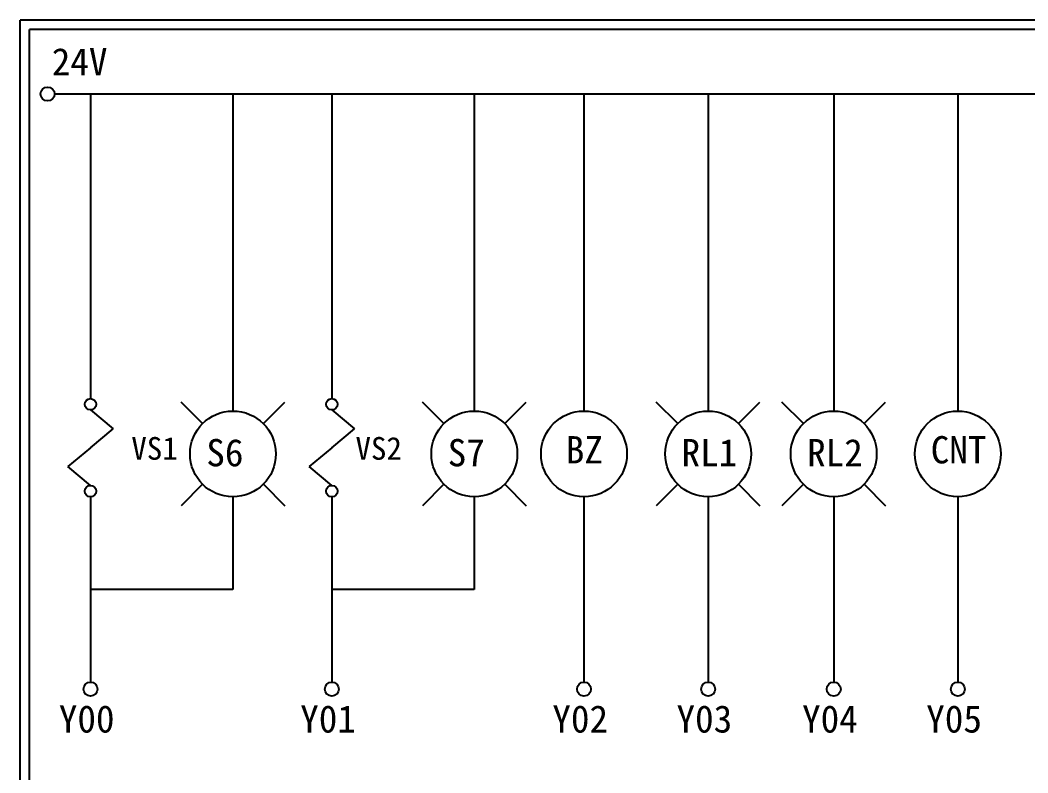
# Model space of a CAD drawing. Extents: x 889 to 1176, y 251 to 455.
# Drawn here: x 889.1 to 1022, y 355.8 to 455.2 of the extents above; entities that cross this region are included whole.
import ezdxf

# ---------------------------------------------------------------- set-up
doc = ezdxf.new("R2010")
doc.units = 0
doc.layers.get('0').update_dxf_attribs({"linetype": 'CONTINUOUS'})
doc.layers.add('圖框層', color=7, linetype='CONTINUOUS')
doc.layers.add('標尺寸層', color=3, linetype='CONTINUOUS')
doc.styles.add('STSL', font='KAIU.TTF')

msp = doc.modelspace()

# ---------------------------------------------------------------- linework, layer by layer
for p, q in [((913.13, 401.93), (910.3, 404.76)), ((921.14, 401.93), (923.96, 404.76)), ((944.96, 401.93), (942.13, 404.76)), ((952.97, 401.93), (955.8, 404.76)), ((975.79, 401.93), (972.96, 404.76)), ((983.8, 401.93), (986.62, 404.76)), ((992.35, 401.93), (989.52, 404.76)), ((1000.36, 401.93), (1003.19, 404.76)), ((913.13, 393.92), (910.3, 391.09)), ((921.14, 393.92), (923.96, 391.09)), ((944.96, 393.92), (942.13, 391.09)), ((952.97, 393.92), (955.8, 391.09)), ((975.79, 393.92), (972.96, 391.09)), ((983.8, 393.92), (986.62, 391.09)), ((992.35, 393.92), (989.52, 391.09)), ((1000.36, 393.92), (1003.19, 391.09))]:
    msp.add_line(p, q)
at = {"layer": '圖框層', "color": 7}
for p, q in [((1176.07, 455.16), (889.07, 455.16)), ((889.07, 251.2), (889.07, 455.16)), ((1174.82, 453.91), (890.32, 453.91)), ((890.32, 252.44), (890.32, 453.91))]:
    msp.add_line(p, q, dxfattribs=at)
at = {"layer": '標尺寸層', "color": 7}
for p, q in [((893.61, 445.42), (1171.21, 445.42)), ((898.34, 445.42), (898.34, 405.22)), ((917.13, 445.42), (917.13, 403.59)), ((930.17, 445.42), (930.17, 405.22)), ((948.96, 445.42), (948.96, 403.59)), ((963.42, 445.42), (963.42, 403.59)), ((979.79, 445.42), (979.79, 403.59)), ((996.35, 445.42), (996.35, 403.59)), ((1012.72, 445.42), (1012.72, 403.59)), ((898.34, 403.72), (901.35, 401.23)), ((930.17, 403.72), (933.18, 401.23)), ((898.34, 398.74), (901.35, 401.23)), ((930.17, 398.74), (933.18, 401.23)), ((898.34, 398.74), (895.34, 396.25)), ((930.17, 398.74), (927.17, 396.25)), ((898.34, 393.76), (895.34, 396.25)), ((930.17, 393.76), (927.17, 396.25)), ((898.34, 392.26), (898.34, 367.81)), ((917.13, 392.26), (917.13, 380.04)), ((930.17, 392.26), (930.17, 367.81)), ((948.96, 392.26), (948.96, 380.04)), ((963.42, 392.26), (963.42, 367.81)), ((979.79, 392.26), (979.79, 367.81)), ((996.35, 392.26), (996.35, 367.81)), ((1012.72, 392.26), (1012.72, 367.81)), ((917.13, 380.04), (898.34, 380.04)), ((948.96, 380.04), (930.17, 380.04))]:
    msp.add_line(p, q, dxfattribs=at)
for centre, radius in [((892.69, 445.42), 0.92), ((898.34, 404.47), 0.751), ((930.17, 404.47), 0.751), ((917.13, 397.92), 5.66), ((948.96, 397.92), 5.66), ((963.42, 397.92), 5.66), ((979.79, 397.92), 5.66), ((996.35, 397.92), 5.66), ((1012.72, 397.92), 5.66), ((898.34, 393.01), 0.751), ((930.17, 393.01), 0.751), ((898.34, 366.89), 0.92), ((930.17, 366.89), 0.92), ((963.42, 366.89), 0.92), ((979.79, 366.89), 0.92), ((996.35, 366.89), 0.92), ((1012.72, 366.89), 0.92)]:
    msp.add_circle(centre, radius, dxfattribs=at)

# ---------------------------------------------------------------- texts
at = {"layer": '圖框層', "color": 4, "style": 'STSL'}
for s, height, p in [('24V', 3.6, (893.24, 447.88)), ('VS1', 3, (903.73, 397.15)), ('VS2', 3, (933.29, 397.15)), ('BZ', 3.6, (961.02, 396.67)), ('CNT', 3.6, (1009.14, 396.67)), ('S6', 3.6, (913.62, 396.29)), ('S7', 3.6, (945.45, 396.29)), ('RL1', 3.6, (976.28, 396.29)), ('RL2', 3.6, (992.84, 396.29)), ('Y00', 3.6, (894.17, 361.15)), ('Y01', 3.6, (926, 361.15)), ('Y02', 3.6, (959.25, 361.15)), ('Y03', 3.6, (975.62, 361.15)), ('Y04', 3.6, (992.18, 361.15)), ('Y05', 3.6, (1008.55, 361.15))]:
    msp.add_text(s, height=height, dxfattribs=at).set_placement(p)

doc.saveas('drawing.dxf')
